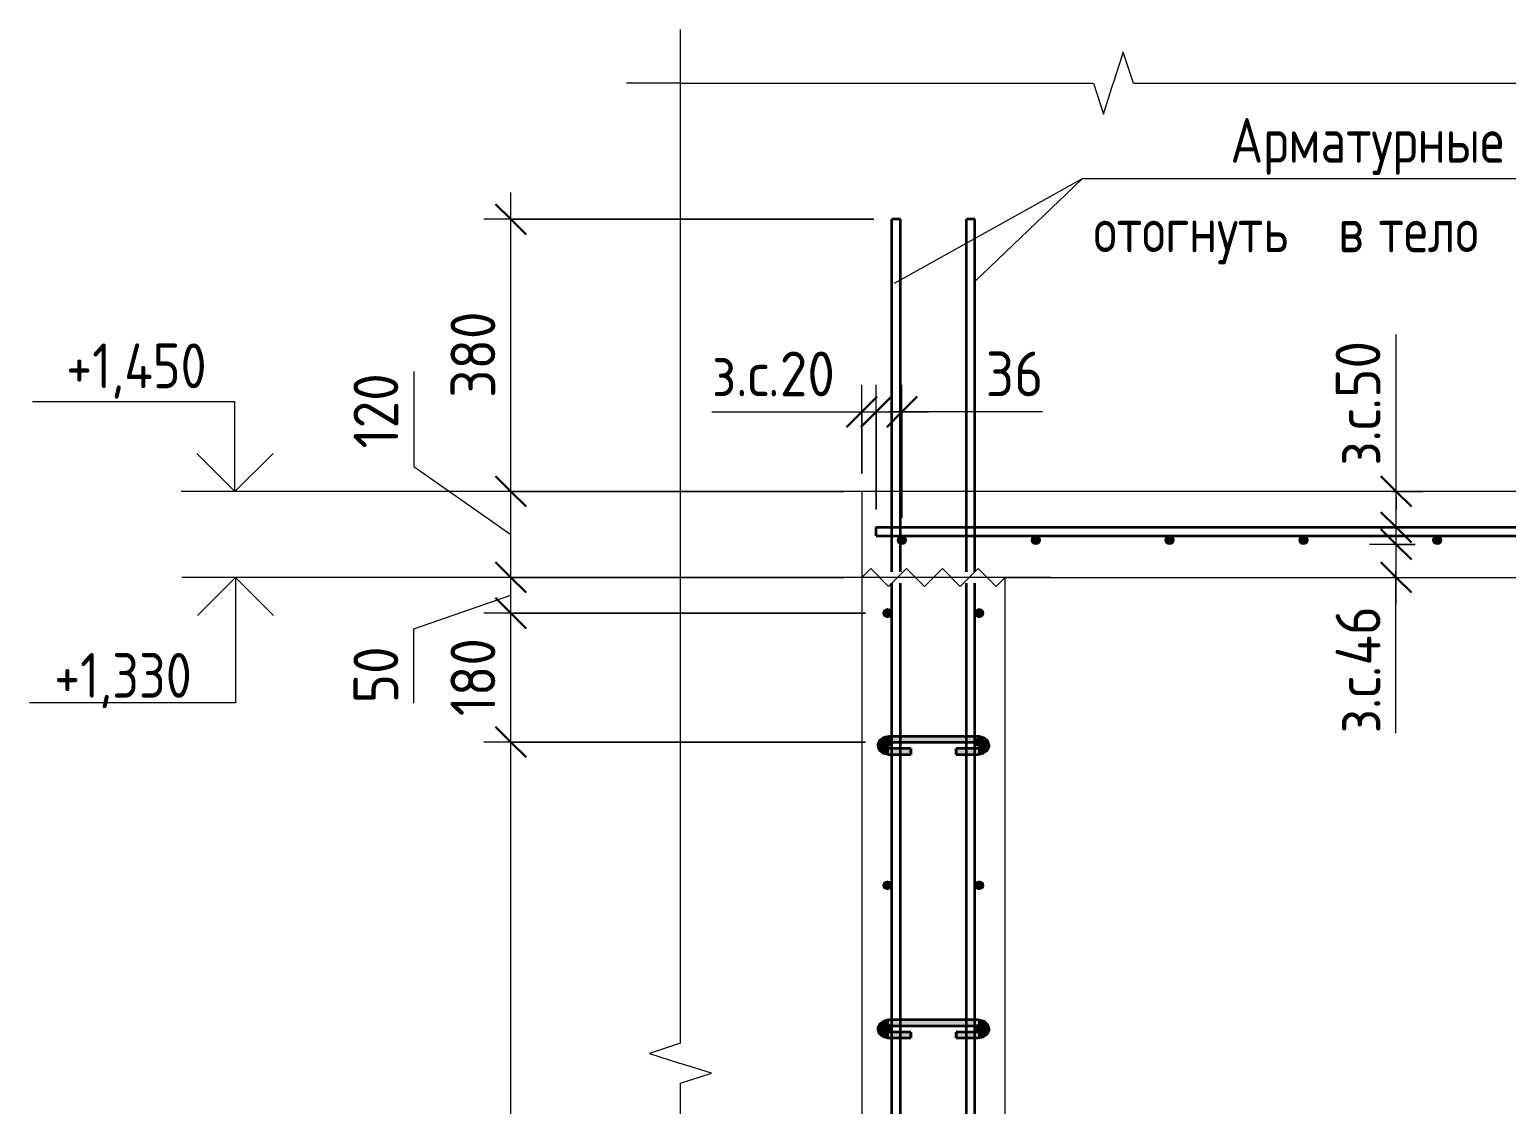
# Model space of a CAD drawing. Header units: millimetres. Extents: x 67134 to 121466, y -4758 to 13821.
# Drawn here: x 108560 to 110622, y 594 to 2095 of the extents above; entities that cross this region are included whole.
import ezdxf

# ---------------------------------------------------------------- set-up
doc = ezdxf.new("R2010")
doc.units = ezdxf.units.MM
for name, color, linetype, lineweight in [('AA_Dim', 7, 'Continuous', 9), ('AA_Dim-25', 7, 'Continuous', 9), ('AA_Oformlenie', 7, 'Continuous', 9), ('AA_Vinoska', 7, 'Continuous', 9), ('AA_Visotnaya otmetka', 7, 'Continuous', 9), ('AF_Perekritie_Опалубка', 253, 'Continuous', 20), ('AF_Stena_Опалубка', 253, 'Continuous', 20), ('KR_Armatura', 7, 'Continuous', 20), ('KR_Armatura_Tonkie', 7, 'Continuous', 20)]:
    doc.layers.add(name, color=color, linetype=linetype, lineweight=lineweight)
doc.styles.add('GOST Common_1', font='GOST Common.ttf', dxfattribs={"width": 0.85, "height": 62.5})
doc.styles.add('ISOCPEUR_6', font='isocpeur.ttf', dxfattribs={"width": 0.85, "height": 62.5})
doc.styles.add('ISOCPEUR_7', font='isocpeur.ttf', dxfattribs={"width": 0.9, "height": 62.5})
doc.dimstyles.new('00_Точн_3_знака__прозр__2', dxfattribs={"dimscale": 304.8, "dimtxt": 62.248823, "dimasz": 0.139436, "dimexe": 0.123031, "dimexo": 0.082021, "dimgap": 0.008202, "dimtad": 1, "dimdec": 3, "dimrnd": 0.001, "dimdsep": 46, "dimtxsty": 'ISOCPEUR_7', "dimblk1": 'OBLIQUE', "dimblk2": 'OBLIQUE', "dimsah": 1, "dimcen": 0.09, "dimdle": 0.123031, "dimazin": 0, "dimtfac": 1, "dimtdec": 4, "dimtix": 1, "dimtmove": 1, "dimatfit": 3, "dimfxl": 1, "dimtvp": 1, "dimtolj": 1, "dimtzin": 0, "dimlwd": 18, "dimlwe": 18, "dimarcsym": 2})
doc.dimstyles.new('00_Точн_3_знака__прозр__3', dxfattribs={"dimscale": 304.8, "dimtxt": 62.248823, "dimasz": 0.139436, "dimexe": 0.123031, "dimexo": 0.082021, "dimgap": 0.008202, "dimtad": 1, "dimdec": 3, "dimrnd": 0.001, "dimdsep": 46, "dimtxsty": 'ISOCPEUR_7', "dimblk1": 'OBLIQUE', "dimblk2": 'OBLIQUE', "dimsah": 1, "dimcen": 0.09, "dimdle": 0.123031, "dimazin": 0, "dimtfac": 1, "dimtdec": 4, "dimtix": 1, "dimtmove": 0, "dimatfit": 3, "dimfxl": 1, "dimtvp": 1, "dimtolj": 1, "dimtzin": 0, "dimlwd": 18, "dimlwe": 18, "dimarcsym": 2})

# ---------------------------------------------------------------- blocks, each defined once
blk = doc.blocks.new('261_Шпилька массив _НесАрм_РабПлоск_ - 8 А240-4166799-2-2 Армирование')
at = {"layer": 'KR_Armatura_Tonkie', "lineweight": 35}
for points in [[(-11581.8, 1084.1), (-11581.8, 1090.9), (-11588, 1092.4), (-11589.4, 1094.1), (-11589.8, 1095.4), (-11588.8, 1098.2), (-11585.8, 1100.3), (-11581.8, 1101.1), (-11581.8, 1107.9), (-11587.9, 1106.9), (-11590.7, 1105.6), (-11593.8, 1103.1), (-11596.6, 1099.7), (-11597.8, 1095.4), (-11596.4, 1090.8), (-11593.2, 1087.4), (-11587.7, 1084.9), (-11585.7, 1084.6)], [(-11578, 1101.1), (-11458, 1101.1), (-11458, 1107.9), (-11581.8, 1107.8), (-11581.8, 1101.1), (-11578.1, 1101.1)], [(-11460.5, 1099.9), (-11458, 1100), (-11458, 1101.1), (-11581.8, 1101.1), (-11581.8, 1099.9), (-11462, 1099.9)], [(-11458, 1084.1), (-11451.9, 1085), (-11446.7, 1087.4), (-11443.2, 1091.1), (-11442, 1095.4), (-11443.2, 1099.7), (-11445.6, 1103.3), (-11450.5, 1106.4), (-11458, 1107.8), (-11458, 1101.1), (-11454, 1100.3), (-11451.1, 1098.2), (-11450.1, 1095.2), (-11450.6, 1093.8), (-11452.5, 1092.2), (-11458, 1090.8), (-11458, 1084.9)], [(-11551.5, 1084.1), (-11551.5, 1090.9), (-11581.8, 1090.8), (-11581.8, 1084.1), (-11566, 1084.1)], [(-11566, 1082.9), (-11551.5, 1083.1), (-11551.5, 1084.1), (-11581.8, 1084.1), (-11581.8, 1082.9), (-11573.7, 1082.9)], [(-11460.5, 1084.1), (-11458, 1084.1), (-11458, 1090.9), (-11488.3, 1090.8), (-11488.3, 1084.1), (-11462, 1084.1)], [(-11460.5, 1082.9), (-11458, 1083.1), (-11458, 1084.1), (-11488.3, 1084.1), (-11488.3, 1082.9), (-11462, 1082.9)], [(-11581.8, 688.2), (-11581.8, 695), (-11588, 696.5), (-11589.4, 698.2), (-11589.8, 699.5), (-11588.8, 702.3), (-11585.8, 704.4), (-11581.8, 705.2), (-11581.8, 712), (-11588.4, 710.8), (-11590.7, 709.7), (-11594.3, 706.6), (-11596.6, 703.8), (-11597.8, 699.5), (-11596.4, 694.9), (-11593.2, 691.5), (-11587.7, 689), (-11585.7, 688.7)], [(-11458, 705.2), (-11458, 712), (-11581.8, 711.9), (-11581.8, 705.2), (-11460.5, 705.2)], [(-11551.1, 704), (-11458, 704.1), (-11458, 705.2), (-11581.8, 705.2), (-11581.8, 704), (-11566, 704)], [(-11458, 688.2), (-11451.9, 689.1), (-11446.7, 691.5), (-11443.2, 695.2), (-11442, 699.5), (-11443.2, 703.8), (-11445.6, 707.4), (-11450.5, 710.5), (-11458, 711.9), (-11458, 705.2), (-11454, 704.4), (-11451.1, 702.3), (-11450.1, 699.3), (-11450.6, 697.9), (-11452.5, 696.3), (-11458, 694.9), (-11458, 689)], [(-11551.5, 688.2), (-11551.5, 695), (-11581.8, 694.9), (-11581.8, 688.2), (-11566, 688.2)], [(-11578, 687), (-11551.5, 687.2), (-11551.5, 688.2), (-11581.8, 688.2), (-11581.8, 687)], [(-11458, 688.2), (-11458, 695), (-11488.3, 694.9), (-11488.3, 688.2), (-11460.5, 688.2)], [(-11462, 687), (-11458, 687.2), (-11458, 688.2), (-11488.3, 688.2), (-11488.3, 687), (-11474, 687)]]:
    blk.add_hatch(color=256, dxfattribs=at).paths.add_polyline_path(points)
h = blk.add_hatch(color=256, dxfattribs=at)
h.paths.add_polyline_path([(-11581.8, 1082.9), (-11581.8, 1084.1), (-11588, 1085), (-11593.2, 1087.4), (-11593.8, 1087.8), (-11589.4, 1084.6), (-11587.9, 1083.9), (-11585.3, 1083.5)])
h.paths.add_polyline_path([(-11589.3, 1096.9), (-11588, 1098.4), (-11581.8, 1100), (-11581.8, 1101.1), (-11585.8, 1100.3), (-11588.8, 1098.2), (-11589, 1097.6)])
h = blk.add_hatch(color=256, dxfattribs=at)
h.paths.add_polyline_path([(-11458, 1082.9), (-11450.5, 1084.4), (-11445.6, 1087.5), (-11443.9, 1090.4), (-11446.7, 1087.4), (-11452.1, 1084.9), (-11458, 1084.1), (-11458, 1083.1)])
h.paths.add_polyline_path([(-11450.8, 1097.3), (-11451.1, 1098.2), (-11454.6, 1100.4), (-11458, 1101.1), (-11458, 1099.9), (-11457.4, 1099.8), (-11451.1, 1097.4)])
h = blk.add_hatch(color=256, dxfattribs=at)
h.paths.add_polyline_path([(-11581.8, 687), (-11581.8, 688.2), (-11588, 689.1), (-11593.2, 691.5), (-11593.8, 691.9), (-11589.4, 688.7), (-11587.9, 688), (-11584.6, 687.4)])
h.paths.add_polyline_path([(-11589.3, 701), (-11588, 702.6), (-11581.8, 704.1), (-11581.8, 705.2), (-11585.8, 704.4), (-11588.8, 702.3), (-11589, 701.7)])
h = blk.add_hatch(color=256, dxfattribs=at)
h.paths.add_polyline_path([(-11458, 687), (-11450.5, 688.5), (-11445.6, 691.6), (-11443.2, 695.2), (-11446.7, 691.5), (-11451.9, 689.1), (-11458, 688.2), (-11458, 687.2)])
h.paths.add_polyline_path([(-11450.8, 701.4), (-11451.1, 702.3), (-11454.6, 704.5), (-11458, 705.2), (-11458, 704), (-11457.4, 703.9), (-11451.1, 701.5)])
for p, q in [((-11578, 1107.9), (-11581.8, 1107.9)), ((-11581.8, 1099.9), (-11578, 1099.9)), ((-11566, 1107.9), (-11578, 1107.9)), ((-11578, 1099.9), (-11566, 1099.9)), ((-11474, 1107.9), (-11566, 1107.9)), ((-11566, 1099.9), (-11474, 1099.9)), ((-11462, 1107.9), (-11474, 1107.9)), ((-11474, 1099.9), (-11462, 1099.9)), ((-11458, 1107.9), (-11462, 1107.9)), ((-11462, 1099.9), (-11458, 1099.9)), ((-11578, 1090.9), (-11581.8, 1090.9)), ((-11581.8, 1082.9), (-11578, 1082.9)), ((-11566, 1090.9), (-11578, 1090.9)), ((-11578, 1082.9), (-11566, 1082.9)), ((-11551.5, 1090.9), (-11566, 1090.9)), ((-11566, 1082.9), (-11551.5, 1082.9)), ((-11551.5, 1090.9), (-11551.5, 1084.1)), ((-11551.5, 1089.7), (-11551.5, 1090.8)), ((-11551.5, 1083.1), (-11551.5, 1089.7)), ((-11551.5, 1084.1), (-11551.5, 1082.9)), ((-11474, 1090.9), (-11488.3, 1090.9)), ((-11488.3, 1084.1), (-11488.3, 1090.9)), ((-11488.3, 1090.8), (-11488.3, 1089.7)), ((-11488.3, 1089.7), (-11488.3, 1083.1)), ((-11488.3, 1082.9), (-11488.3, 1084.1)), ((-11488.3, 1082.9), (-11474, 1082.9)), ((-11462, 1090.9), (-11474, 1090.9)), ((-11474, 1082.9), (-11462, 1082.9)), ((-11458, 1090.9), (-11462, 1090.9)), ((-11462, 1082.9), (-11458, 1082.9)), ((-11578, 712), (-11581.8, 712)), ((-11581.8, 704), (-11578, 704)), ((-11566, 712), (-11578, 712)), ((-11578, 704), (-11566, 704)), ((-11474, 712), (-11566, 712)), ((-11566, 704), (-11474, 704)), ((-11462, 712), (-11474, 712)), ((-11474, 704), (-11462, 704)), ((-11458, 712), (-11462, 712)), ((-11462, 704), (-11458, 704)), ((-11578, 695), (-11581.8, 695)), ((-11581.8, 687), (-11578, 687)), ((-11566, 695), (-11578, 695)), ((-11578, 687), (-11566, 687)), ((-11551.5, 695), (-11566, 695)), ((-11566, 687), (-11551.5, 687)), ((-11551.5, 695), (-11551.5, 688.2)), ((-11551.5, 693.8), (-11551.5, 694.9)), ((-11551.5, 687.6), (-11551.5, 693.8)), ((-11551.5, 688.2), (-11551.5, 687)), ((-11474, 695), (-11488.3, 695)), ((-11488.3, 688.2), (-11488.3, 695)), ((-11488.3, 694.9), (-11488.3, 693.8)), ((-11488.3, 693.8), (-11488.3, 687.2)), ((-11488.3, 687), (-11488.3, 688.2)), ((-11488.3, 687), (-11474, 687)), ((-11462, 695), (-11474, 695)), ((-11474, 687), (-11462, 687)), ((-11458, 695), (-11462, 695)), ((-11462, 687), (-11458, 687))]:
    blk.add_line(p, q, dxfattribs=at)
at = {"layer": 'KR_Armatura_Tonkie', "lineweight": 35, "flags": 128}
for points in [[(-11581.8, 1107.9), (-11589.4, 1106.4), (-11595, 1102.5), (-11597.7, 1097), (-11597.8, 1095.4)], [(-11597.8, 1095.4), (-11596, 1089.5), (-11591, 1085.1), (-11583.7, 1083), (-11581.8, 1082.9)], [(-11589.8, 1095.4), (-11588.9, 1097.4), (-11585.1, 1099.5), (-11581.8, 1099.9)], [(-11581.8, 1090.9), (-11586.9, 1092), (-11589.5, 1094.2), (-11589.8, 1095.4)], [(-11442, 1095.4), (-11443.9, 1101.3), (-11448.9, 1105.7), (-11456.1, 1107.8), (-11458, 1107.9)], [(-11458, 1099.9), (-11453, 1098.8), (-11450.3, 1096.6), (-11450, 1095.4)], [(-11458, 1082.9), (-11450.4, 1084.4), (-11444.8, 1088.3), (-11442.1, 1093.8), (-11442, 1095.4)], [(-11450, 1095.4), (-11451, 1093.4), (-11454.7, 1091.4), (-11458, 1090.9)], [(-11581.8, 712), (-11589.4, 710.5), (-11595, 706.6), (-11597.7, 701.1), (-11597.8, 699.5)], [(-11589.8, 699.5), (-11588.9, 701.5), (-11585.1, 703.6), (-11581.8, 704)], [(-11442, 699.5), (-11443.9, 705.4), (-11448.9, 709.8), (-11456.1, 711.9), (-11458, 712)], [(-11458, 704), (-11453, 702.9), (-11450.3, 700.7), (-11450, 699.5)], [(-11597.8, 699.5), (-11596, 693.6), (-11591, 689.2), (-11583.7, 687.1), (-11581.8, 687)], [(-11581.8, 695), (-11586.9, 696.1), (-11589.5, 698.3), (-11589.8, 699.5)], [(-11458, 687), (-11450.4, 688.5), (-11444.8, 692.4), (-11442.1, 697.9), (-11442, 699.5)], [(-11450, 699.5), (-11451, 697.5), (-11454.7, 695.5), (-11458, 695)]]:
    blk.add_lwpolyline(points, dxfattribs=at)
blk = doc.blocks.new('011_Прямоугольник обрыва _ЭлУзла_ - 011_Прямоугольник обрыва _ЭлУзла_-4156433-2-2 Армирование')
at = {"layer": 'AA_Oformlenie'}
for p, q in [((-11873.1, 679.5), (-11873.1, 2020)), ((-11873.1, 2020), (-11296.5, 2020)), ((-11240.9, 2020), (-10088.3, 2020)), ((-11873.1, -2057.9), (-11873.1, 623.8))]:
    blk.add_line(p, q, dxfattribs=at)
blk = doc.blocks.new('Последовательность узлов - 3мм масшт20 маскировка-904226-2-2 Армирование')
at = {"layer": 'AA_Oformlenie'}
for p, q in [((-11620, 1330), (-11607.5, 1342.5)), ((-11582.5, 1317.5), (-11607.5, 1342.5)), ((-11570, 1330), (-11557.5, 1342.5)), ((-11532.5, 1317.5), (-11557.5, 1342.5)), ((-11520, 1330), (-11507.5, 1342.5)), ((-11482.5, 1317.5), (-11507.5, 1342.5)), ((-11470, 1330), (-11457.5, 1342.5)), ((-11432.5, 1317.5), (-11457.5, 1342.5)), ((-11570, 1330), (-11582.5, 1317.5)), ((-11520, 1330), (-11532.5, 1317.5)), ((-11470, 1330), (-11482.5, 1317.5)), ((-11420, 1330), (-11432.5, 1317.5))]:
    blk.add_line(p, q, dxfattribs=at)
blk = doc.blocks.new('Высотные отметки - Стрелка вверх-400292-2-2 Армирование')
at = {"layer": 'AA_Vinoska'}
for p, q in [((-12490, -2825), (-12772.5, -2825)), ((-12490, -2950), (-12490, -2825)), ((-12490, -2950), (-12543, -2897)), ((-12490, -2950), (-12436.9, -2897)), ((-12415, -2950), (-12565, -2950))]:
    blk.add_line(p, q, dxfattribs=at)
blk = doc.blocks.new('DIMBLOCK114-2-2 Армирование')
at = {"layer": 'AA_Dim-25', "lineweight": 30}
for p, q in [((109232, 1100), (109210.8, 1121.2)), ((109232, 1100), (109253.3, 1078.8)), ((109232, -2900), (109210.8, -2878.8)), ((109232, -2900), (109253.3, -2921.2))]:
    blk.add_line(p, q, dxfattribs=at)
at = {"layer": 'AA_Dim-25', "lineweight": 18}
for p, q in [((109726.8, 1100), (109194.5, 1100)), ((109232, -2900), (109232, 1100)), ((109232, 1100), (109726.8, 1100)), ((109726.8, -2900), (109194.5, -2900)), ((109232, -2900), (109726.8, -2900))]:
    blk.add_line(p, q, dxfattribs=at)
at = {"layer": 'AA_Dim-25', "color": 0, "lineweight": 18, "insert": (109147.9, -1114.9), "char_height": 62.5, "width": 515.708, "attachment_point": 1, "rotation": 90, "line_spacing_factor": 1.149209, "style": 'ISOCPEUR_7'}
blk.add_mtext('200х19=4000', dxfattribs=at)
blk = doc.blocks.new('_Oblique')
at = {"color": 0, "linetype": 'ByBlock', "lineweight": -2}
blk.add_line((-0.5, -0.5), (0.5, 0.5), dxfattribs=at)
blk = doc.blocks.new('DIMBLOCK115-2-2 Армирование')
at = {"layer": 'AA_Dim-25', "lineweight": 30}
for p, q in [((109232, 1280), (109210.8, 1301.3)), ((109232, 1280), (109253.3, 1258.8)), ((109232, 1100), (109210.8, 1121.2)), ((109232, 1100), (109253.3, 1078.8))]:
    blk.add_line(p, q, dxfattribs=at)
at = {"layer": 'AA_Dim-25', "lineweight": 18}
for p, q in [((109726.8, 1280), (109194.5, 1280)), ((109232, 1100), (109232, 1280)), ((109232, 1280), (109726.8, 1280)), ((109726.8, 1100), (109194.5, 1100)), ((109232, 1100), (109726.8, 1100))]:
    blk.add_line(p, q, dxfattribs=at)
at = {"layer": 'AA_Dim-25', "color": 0, "lineweight": 18, "insert": (109147.9, 1136.1), "char_height": 62.5, "width": 129.286, "attachment_point": 1, "rotation": 90, "line_spacing_factor": 1.149209, "style": 'ISOCPEUR_7'}
blk.add_mtext('180', dxfattribs=at)
blk = doc.blocks.new('DIMBLOCK116-2-2 Армирование')
at = {"layer": 'AA_Dim-25', "lineweight": 30}
for p, q in [((109232, 1330), (109210.8, 1351.3)), ((109232, 1330), (109253.3, 1308.8)), ((109232, 1280), (109210.8, 1301.3)), ((109232, 1280), (109253.3, 1258.8))]:
    blk.add_line(p, q, dxfattribs=at)
at = {"layer": 'AA_Dim-25', "lineweight": 18}
for p, q in [((109696.8, 1330), (109194.5, 1330)), ((109232, 1280), (109232, 1330)), ((109232, 1330), (109696.8, 1330)), ((109096.5, 1258.3), (109232, 1305)), ((109726.8, 1280), (109194.5, 1280)), ((109232, 1280), (109726.8, 1280)), ((109096.5, 1154.2), (109096.5, 1258.3))]:
    blk.add_line(p, q, dxfattribs=at)
at = {"layer": 'AA_Dim-25', "color": 0, "lineweight": 18, "insert": (109012.4, 1154.2), "char_height": 62.5, "width": 94.81, "attachment_point": 1, "rotation": 90, "line_spacing_factor": 1.149209, "style": 'ISOCPEUR_7'}
blk.add_mtext('50', dxfattribs=at)
blk = doc.blocks.new('DIMBLOCK117-2-2 Армирование')
at = {"layer": 'AA_Dim-25', "lineweight": 18}
for p, q in [((109096.5, 1617.6), (109096.5, 1484.9)), ((109096.5, 1484.9), (109232, 1390)), ((109696.8, 1450), (109194.5, 1450)), ((109232, 1330), (109232, 1450)), ((109232, 1450), (109696.8, 1450)), ((109696.8, 1330), (109194.5, 1330)), ((109232, 1330), (109696.8, 1330))]:
    blk.add_line(p, q, dxfattribs=at)
at = {"layer": 'AA_Dim-25', "lineweight": 30}
for p, q in [((109232, 1450), (109210.8, 1471.3)), ((109232, 1450), (109253.3, 1428.8)), ((109232, 1330), (109210.8, 1351.3)), ((109232, 1330), (109253.3, 1308.8))]:
    blk.add_line(p, q, dxfattribs=at)
at = {"layer": 'AA_Dim-25', "color": 0, "lineweight": 18, "insert": (109012.4, 1509.9), "char_height": 62.5, "width": 129.286, "attachment_point": 1, "rotation": 90, "line_spacing_factor": 1.149209, "style": 'ISOCPEUR_7'}
blk.add_mtext('120', dxfattribs=at)
blk = doc.blocks.new('DIMBLOCK118-2-2 Армирование')
at = {"layer": 'AA_Dim-25', "lineweight": 18}
for p, q in [((109232, 1450), (109232, 1867.5)), ((109738.8, 1830), (109194.5, 1830)), ((109232, 1830), (109738.8, 1830)), ((109696.8, 1450), (109194.5, 1450)), ((109232, 1450), (109696.8, 1450))]:
    blk.add_line(p, q, dxfattribs=at)
at = {"layer": 'AA_Dim-25', "lineweight": 30}
for p, q in [((109232, 1830), (109210.8, 1851.3)), ((109232, 1830), (109253.3, 1808.8)), ((109232, 1450), (109210.8, 1471.3)), ((109232, 1450), (109253.3, 1428.8))]:
    blk.add_line(p, q, dxfattribs=at)
at = {"layer": 'AA_Dim-25', "color": 0, "lineweight": 18, "insert": (109147.9, 1580.7), "char_height": 62.5, "width": 142.215, "attachment_point": 1, "rotation": 90, "line_spacing_factor": 1.149209, "style": 'ISOCPEUR_7'}
blk.add_mtext('380', dxfattribs=at)
blk = doc.blocks.new('DIMBLOCK126-2-2 Армирование')
at = {"layer": 'AA_Dim-25', "lineweight": 18}
for p, q in [((110467.8, 1292.5), (110467.8, 1413.5)), ((110494, 1376), (110430.3, 1376)), ((110467.8, 1376), (110494, 1376)), ((110467.4, 1326.4), (110467.8, 1353)), ((110462.7, 1330), (110505.3, 1330)), ((110467.8, 1330), (110462.7, 1330)), ((110467.4, 1112.3), (110467.4, 1326.4))]:
    blk.add_line(p, q, dxfattribs=at)
at = {"layer": 'AA_Dim-25', "lineweight": 30}
for p, q in [((110467.8, 1376), (110446.5, 1397.3)), ((110467.8, 1376), (110489, 1354.8)), ((110467.8, 1330), (110446.5, 1351.3)), ((110467.8, 1330), (110489, 1308.8))]:
    blk.add_line(p, q, dxfattribs=at)
at = {"layer": 'AA_Dim-25', "color": 0, "lineweight": 18, "insert": (110383.2, 1112.3), "char_height": 62.5, "width": 226.969, "attachment_point": 1, "rotation": 90, "line_spacing_factor": 1.149209, "style": 'ISOCPEUR_7'}
blk.add_mtext('з.с.46', dxfattribs=at)
blk = doc.blocks.new('DIMBLOCK127-2-2 Армирование')
at = {"layer": 'AA_Dim-25', "lineweight": 18}
for p, q in [((110467.4, 1669.2), (110467.4, 1461)), ((110467.8, 1362.5), (110467.8, 1487.5)), ((110462.7, 1450), (110505.3, 1450)), ((110467.8, 1450), (110462.7, 1450)), ((110467.4, 1461), (110467.8, 1425)), ((110462.7, 1400), (110505.3, 1400)), ((110467.8, 1400), (110462.7, 1400))]:
    blk.add_line(p, q, dxfattribs=at)
at = {"layer": 'AA_Dim-25', "lineweight": 30}
for p, q in [((110467.8, 1450), (110446.5, 1471.3)), ((110467.8, 1450), (110489, 1428.8)), ((110467.8, 1400), (110446.5, 1421.3)), ((110467.8, 1400), (110489, 1378.8))]:
    blk.add_line(p, q, dxfattribs=at)
at = {"layer": 'AA_Dim-25', "color": 0, "lineweight": 18, "insert": (110383.2, 1486), "char_height": 62.5, "width": 219.786, "attachment_point": 1, "rotation": 90, "line_spacing_factor": 1.149209, "style": 'ISOCPEUR_7'}
blk.add_mtext('з.с.50', dxfattribs=at)
blk = doc.blocks.new('DIMBLOCK128-2-2 Армирование')
at = {"layer": 'AA_Dim-25', "lineweight": 18}
for p, q in [((109721.8, 1475), (109721.8, 1598.7)), ((109741.8, 1425), (109741.8, 1598.7)), ((109512.7, 1561.2), (109720.9, 1561.2)), ((109684.3, 1561.2), (109741.8, 1561.2)), ((109720.9, 1561.2), (109731.8, 1561.2)), ((109721.8, 1561.2), (109721.8, 1475)), ((109741.8, 1561.2), (109741.8, 1425))]:
    blk.add_line(p, q, dxfattribs=at)
at = {"layer": 'AA_Dim-25', "lineweight": 30}
for p, q in [((109721.8, 1561.2), (109743.1, 1582.5)), ((109741.8, 1561.2), (109763.1, 1582.5)), ((109721.8, 1561.2), (109700.6, 1540)), ((109741.8, 1561.2), (109720.6, 1540))]:
    blk.add_line(p, q, dxfattribs=at)
at = {"layer": 'AA_Dim-25', "color": 0, "lineweight": 18, "insert": (109512.7, 1645.4), "char_height": 62.5, "width": 219.786, "attachment_point": 1, "line_spacing_factor": 1.149209, "style": 'ISOCPEUR_7'}
blk.add_mtext('з.с.20', dxfattribs=at)
blk = doc.blocks.new('DIMBLOCK129-2-2 Армирование')
at = {"layer": 'AA_Dim-25', "lineweight": 18}
for p, q in [((109741.8, 1425), (109741.8, 1598.7)), ((109777.8, 1413), (109777.8, 1598.7)), ((109741.8, 1561.2), (109815.3, 1561.2)), ((109741.8, 1561.2), (109741.8, 1425)), ((109869.9, 1561.2), (109759.8, 1561.2)), ((109777.8, 1561.2), (109777.8, 1413)), ((109973.9, 1561.2), (109869.9, 1561.2))]:
    blk.add_line(p, q, dxfattribs=at)
at = {"layer": 'AA_Dim-25', "lineweight": 30}
for p, q in [((109741.8, 1561.2), (109763.1, 1582.5)), ((109777.8, 1561.2), (109799.1, 1582.5)), ((109741.8, 1561.2), (109720.6, 1540)), ((109777.8, 1561.2), (109756.6, 1540))]:
    blk.add_line(p, q, dxfattribs=at)
at = {"layer": 'AA_Dim-25', "color": 0, "lineweight": 18, "insert": (109894.9, 1645.4), "char_height": 62.5, "width": 94.81, "attachment_point": 1, "line_spacing_factor": 1.149209, "style": 'ISOCPEUR_7'}
blk.add_mtext('36', dxfattribs=at)
blk = doc.blocks.new('010_Текст с выноской - Текст 2 строки-4111793-2-2 Армирование')
at = {"layer": 'AA_Vinoska'}
blk.add_line((-11311.8, 1887), (-10186.8, 1887), dxfattribs=at)
blk = doc.blocks.new('Высотные отметки - Стрелка вниз высокая-400290-2-2 Армирование')
at = {"layer": 'AA_Vinoska'}
for p, q in [((-12419, 1330), (-12569, 1330)), ((-12494, 1330), (-12547.1, 1277)), ((-12494, 1330), (-12494, 1155)), ((-12494, 1330), (-12441, 1277)), ((-12494, 1155), (-12781.5, 1155))]:
    blk.add_line(p, q, dxfattribs=at)

msp = doc.modelspace()

# ---------------------------------------------------------------- hatches: boundary and pattern name
at = {"layer": 'KR_Armatura'}
h = msp.add_hatch(color=256, dxfattribs=at)
edge = h.paths.add_edge_path()
edge.add_arc((109777.8028, 1382), 6, 0, 360)
for points in [[(109774.8028, 1376.8038), (109780.8028, 1376.8038), (109783.8028, 1382), (109780.8028, 1387.1962), (109774.8028, 1387.1962), (109771.8028, 1382)], [(109961.6028, 1376.8038), (109967.6028, 1376.8038), (109970.6028, 1382), (109967.6028, 1387.1962), (109961.6028, 1387.1962), (109958.6028, 1382)], [(110148.4028, 1376.8038), (110154.4028, 1376.8038), (110157.4028, 1382), (110154.4028, 1387.1962), (110148.4028, 1387.1962), (110145.4028, 1382)], [(110335.2028, 1376.8038), (110341.2028, 1376.8038), (110344.2028, 1382), (110341.2028, 1387.1962), (110335.2028, 1387.1962), (110332.2028, 1382)], [(110522.0028, 1376.8038), (110528.0028, 1376.8038), (110531.0028, 1382), (110528.0028, 1387.1962), (110522.0028, 1387.1962), (110519.0028, 1382)], [(109754.8028, 1274.8038), (109760.8028, 1274.8038), (109763.8028, 1280), (109760.8028, 1285.1962), (109754.8028, 1285.1962), (109751.8028, 1280)], [(109757.8028, 1274), (109762.9989, 1277), (109762.9989, 1283), (109757.8028, 1286), (109752.6066, 1283), (109752.6066, 1277)], [(109882.8028, 1274.8038), (109888.8028, 1274.8038), (109891.8028, 1280), (109888.8028, 1285.1962), (109882.8028, 1285.1962), (109879.8028, 1280)], [(109885.8028, 1274), (109890.9989, 1277), (109890.9989, 1283), (109885.8028, 1286), (109880.6066, 1283), (109880.6066, 1277)], [(109757.8028, 1094), (109762.9989, 1097), (109762.9989, 1103), (109757.8028, 1106), (109752.6066, 1103), (109752.6066, 1097)], [(109885.8028, 1094), (109890.9989, 1097), (109890.9989, 1103), (109885.8028, 1106), (109880.6066, 1103), (109880.6066, 1097), (109881.343, 1096.5749)], [(109757.8028, 894), (109762.9989, 897), (109762.9989, 903), (109757.8028, 906), (109752.6066, 903), (109752.6066, 897)], [(109885.8028, 894), (109890.9989, 897), (109890.9989, 903), (109885.8028, 906), (109880.6066, 903), (109880.6066, 897)], [(109757.8028, 694), (109762.9989, 697), (109762.9989, 703), (109757.8028, 706), (109752.6066, 703), (109752.6066, 697)], [(109885.8028, 694), (109890.9989, 697), (109890.9989, 703), (109885.8028, 706), (109880.6066, 703), (109880.6066, 697), (109881.343, 696.5749)]]:
    msp.add_hatch(color=256, dxfattribs=at).paths.add_polyline_path(points)
h = msp.add_hatch(color=256, dxfattribs=at)
edge = h.paths.add_edge_path()
edge.add_arc((109964.6028, 1382), 6, 0, 360)
h = msp.add_hatch(color=256, dxfattribs=at)
edge = h.paths.add_edge_path()
edge.add_arc((110151.4028, 1382), 6, 0, 360)
h = msp.add_hatch(color=256, dxfattribs=at)
edge = h.paths.add_edge_path()
edge.add_arc((110338.2028, 1382), 6, 0, 360)
h = msp.add_hatch(color=256, dxfattribs=at)
edge = h.paths.add_edge_path()
edge.add_arc((110525.0028, 1382), 6, 0, 360)
h = msp.add_hatch(color=256, dxfattribs=at)
edge = h.paths.add_edge_path()
edge.add_arc((109757.8028, 1280), 6, 0, 360)
h = msp.add_hatch(color=256, dxfattribs=at)
edge = h.paths.add_edge_path()
edge.add_arc((109757.8028, 1280), 6, 0, 360)
h = msp.add_hatch(color=256, dxfattribs=at)
edge = h.paths.add_edge_path()
edge.add_arc((109885.8028, 1280), 6, 0, 360)
h = msp.add_hatch(color=256, dxfattribs=at)
edge = h.paths.add_edge_path()
edge.add_arc((109885.8028, 1280), 6, 0, 360)
h = msp.add_hatch(color=256, dxfattribs=at)
edge = h.paths.add_edge_path()
edge.add_arc((109757.8028, 1100), 6, 0, 360)
h = msp.add_hatch(color=256, dxfattribs=at)
edge = h.paths.add_edge_path()
edge.add_arc((109885.8028, 1100), 6, 0, 360)
h = msp.add_hatch(color=256, dxfattribs=at)
edge = h.paths.add_edge_path()
edge.add_arc((109757.8028, 900), 6, 0, 360)
h = msp.add_hatch(color=256, dxfattribs=at)
edge = h.paths.add_edge_path()
edge.add_arc((109885.8028, 900), 6, 0, 360)
h = msp.add_hatch(color=256, dxfattribs=at)
edge = h.paths.add_edge_path()
edge.add_arc((109757.8028, 700), 6, 0, 360)
h = msp.add_hatch(color=256, dxfattribs=at)
edge = h.paths.add_edge_path()
edge.add_arc((109885.8028, 700), 6, 0, 360)

# ---------------------------------------------------------------- linework, layer by layer
at = {"layer": 'AA_Vinoska'}
for p, q in [((109468.6618, 2020), (109468.6618, 2095)), ((110086.8371, 2063.3251), (110072.76, 2020)), ((110100.9143, 2020), (110086.8371, 2063.3251)), ((109468.6618, 2020), (109393.6618, 2020)), ((110045.26, 2020), (110059.01, 1976.6987)), ((110059.01, 1976.6987), (110072.76, 2020)), ((109767.6843, 1740.7081), (110029.9559, 1886.9714)), ((109878.9564, 1742.5388), (110029.9559, 1886.9714)), ((109468.6618, 679.4661), (109425.3367, 665.3889)), ((109425.3367, 665.3889), (109468.6618, 651.3117)), ((109511.9631, 637.5617), (109468.6618, 651.3117)), ((109468.6618, 623.8117), (109511.9631, 637.5617))]:
    msp.add_line(p, q, dxfattribs=at)
at = {"layer": 'AA_Visotnaya otmetka'}
for p, q in [((110288.5689, 1450), (108847.017, 1450)), ((110288.5689, 1450), (110288.5689, 1450)), ((109985.4956, 1330), (108847.7542, 1330)), ((109985.4956, 1330), (109985.4956, 1330))]:
    msp.add_line(p, q, dxfattribs=at)
at = {"layer": 'AF_Perekritie_Опалубка'}
for p, q in [((109763.8028, 1450), (109721.8028, 1450)), ((109721.8028, 1450), (109721.8028, 1330)), ((109775.8028, 1450), (109763.8028, 1450)), ((109867.8028, 1450), (109775.8028, 1450)), ((109879.8028, 1450), (109867.8028, 1450)), ((111711.8028, 1450), (109879.8028, 1450)), ((109921.8028, 1330), (111711.8028, 1330))]:
    msp.add_line(p, q, dxfattribs=at)
at = {"layer": 'AF_Stena_Опалубка'}
for p, q in [((109721.8028, 1330), (109721.8028, -2950)), ((109921.8028, -2950), (109921.8028, 1330))]:
    msp.add_line(p, q, dxfattribs=at)
at = {"layer": 'KR_Armatura'}
for p, q in [((109774.8028, 1387.1962), (109771.8028, 1382)), ((109771.8028, 1382), (109774.8028, 1376.8038)), ((109780.8028, 1387.1962), (109774.8028, 1387.1962)), ((109783.8028, 1382), (109780.8028, 1387.1962)), ((109780.8028, 1376.8038), (109783.8028, 1382)), ((109961.6028, 1387.1962), (109958.6028, 1382)), ((109958.6028, 1382), (109961.6028, 1376.8038)), ((109967.6028, 1387.1962), (109961.6028, 1387.1962)), ((109970.6028, 1382), (109967.6028, 1387.1962)), ((109967.6028, 1376.8038), (109970.6028, 1382)), ((110148.4028, 1387.1962), (110145.4028, 1382)), ((110145.4028, 1382), (110148.4028, 1376.8038)), ((110154.4028, 1387.1962), (110148.4028, 1387.1962)), ((110157.4028, 1382), (110154.4028, 1387.1962)), ((110154.4028, 1376.8038), (110157.4028, 1382)), ((110335.2028, 1387.1962), (110332.2028, 1382)), ((110332.2028, 1382), (110335.2028, 1376.8038)), ((110341.2028, 1387.1962), (110335.2028, 1387.1962)), ((110344.2028, 1382), (110341.2028, 1387.1962)), ((110341.2028, 1376.8038), (110344.2028, 1382)), ((110522.0028, 1387.1962), (110519.0028, 1382)), ((110519.0028, 1382), (110522.0028, 1376.8038)), ((110528.0028, 1387.1962), (110522.0028, 1387.1962)), ((110531.0028, 1382), (110528.0028, 1387.1962)), ((110528.0028, 1376.8038), (110531.0028, 1382)), ((109774.8028, 1376.8038), (109780.8028, 1376.8038)), ((109961.6028, 1376.8038), (109967.6028, 1376.8038)), ((110148.4028, 1376.8038), (110154.4028, 1376.8038)), ((110335.2028, 1376.8038), (110341.2028, 1376.8038)), ((110522.0028, 1376.8038), (110528.0028, 1376.8038)), ((109754.8028, 1285.1962), (109751.8028, 1280)), ((109751.8028, 1280), (109754.8028, 1274.8038)), ((109757.8028, 1286), (109752.6066, 1283)), ((109752.6066, 1283), (109752.6066, 1277)), ((109760.8028, 1285.1962), (109754.8028, 1285.1962)), ((109762.9989, 1283), (109757.8028, 1286)), ((109763.8028, 1280), (109760.8028, 1285.1962)), ((109760.8028, 1274.8038), (109763.8028, 1280)), ((109762.9989, 1277), (109762.9989, 1283)), ((109882.8028, 1285.1962), (109879.8028, 1280)), ((109879.8028, 1280), (109882.8028, 1274.8038)), ((109885.8028, 1286), (109880.6066, 1283)), ((109880.6066, 1283), (109880.6066, 1277)), ((109888.8028, 1285.1962), (109882.8028, 1285.1962)), ((109890.9989, 1283), (109885.8028, 1286)), ((109891.8028, 1280), (109888.8028, 1285.1962)), ((109888.8028, 1274.8038), (109891.8028, 1280)), ((109890.9989, 1277), (109890.9989, 1283)), ((109752.6066, 1277), (109757.8028, 1274)), ((109754.8028, 1274.8038), (109760.8028, 1274.8038)), ((109757.8028, 1274), (109762.9989, 1277)), ((109880.6066, 1277), (109885.8028, 1274)), ((109882.8028, 1274.8038), (109888.8028, 1274.8038)), ((109885.8028, 1274), (109890.9989, 1277)), ((109757.8028, 1106), (109752.6066, 1103)), ((109752.6066, 1103), (109752.6066, 1097)), ((109752.6066, 1097), (109757.8028, 1094)), ((109762.9989, 1103), (109757.8028, 1106)), ((109757.8028, 1094), (109762.9989, 1097)), ((109762.9989, 1097), (109762.9989, 1103)), ((109885.8028, 1106), (109880.6066, 1103)), ((109880.6066, 1103), (109880.6066, 1097)), ((109880.6066, 1097), (109881.343, 1096.5749)), ((109881.343, 1096.5749), (109885.8028, 1094)), ((109890.9989, 1103), (109885.8028, 1106)), ((109885.8028, 1094), (109890.9989, 1097)), ((109890.9989, 1097), (109890.9989, 1103)), ((109757.8028, 906), (109752.6066, 903)), ((109752.6066, 903), (109752.6066, 897)), ((109752.6066, 897), (109757.8028, 894)), ((109762.9989, 903), (109757.8028, 906)), ((109757.8028, 894), (109762.9989, 897)), ((109762.9989, 897), (109762.9989, 903)), ((109885.8028, 906), (109880.6066, 903)), ((109880.6066, 903), (109880.6066, 897)), ((109880.6066, 897), (109885.8028, 894)), ((109890.9989, 903), (109885.8028, 906)), ((109885.8028, 894), (109890.9989, 897)), ((109890.9989, 897), (109890.9989, 903)), ((109757.8028, 706), (109752.6066, 703)), ((109752.6066, 703), (109752.6066, 697)), ((109762.9989, 703), (109757.8028, 706)), ((109762.9989, 697), (109762.9989, 703)), ((109885.8028, 706), (109880.6066, 703)), ((109880.6066, 703), (109880.6066, 697)), ((109890.9989, 703), (109885.8028, 706)), ((109890.9989, 697), (109890.9989, 703)), ((109752.6066, 697), (109757.8028, 694)), ((109757.8028, 694), (109762.9989, 697)), ((109880.6066, 697), (109881.343, 696.5749)), ((109881.343, 696.5749), (109885.8028, 694)), ((109885.8028, 694), (109890.9989, 697))]:
    msp.add_line(p, q, dxfattribs=at)
for centre in [(109777.8028, 1382), (109964.6028, 1382), (110151.4028, 1382), (110338.2028, 1382), (110525.0028, 1382), (109757.8028, 1280), (109757.8028, 1280), (109885.8028, 1280), (109885.8028, 1280), (109757.8028, 1100), (109885.8028, 1100), (109757.8028, 900), (109885.8028, 900), (109757.8028, 700), (109885.8028, 700)]:
    msp.add_circle(centre, 6, dxfattribs=at)
at = {"layer": 'KR_Armatura_Tonkie', "lineweight": 35}
for p, q in [((109775.8028, 1830), (109763.8028, 1830)), ((109763.8028, 1338), (109763.8028, 1830)), ((109775.8028, 1338), (109775.8028, 1830)), ((109879.8028, 1830), (109867.8028, 1830)), ((109867.8028, 1338), (109867.8028, 1830)), ((109879.8028, 1338), (109879.8028, 1830)), ((109741.8028, 1400), (111681.8028, 1400)), ((109741.8028, 1388), (109741.8028, 1400)), ((109741.8028, 1388), (111681.8028, 1388)), ((109763.8028, -2950), (109763.8028, 1322)), ((109775.8028, -2950), (109775.8028, 1322)), ((109867.8028, -2950), (109867.8028, 1322)), ((109879.8028, -2950), (109879.8028, 1322))]:
    msp.add_line(p, q, dxfattribs=at)

# ---------------------------------------------------------------- block references
at = {"layer": 'AA_Oformlenie'}
for name in ['011_Прямоугольник обрыва _ЭлУзла_ - 011_Прямоугольник обрыва _ЭлУзла_-4156433-2-2 Армирование', 'Последовательность узлов - 3мм масшт20 маскировка-904226-2-2 Армирование']:
    msp.add_blockref(name, (121341.8028, 0), dxfattribs=at)
at = {"layer": 'AA_Vinoska'}
for name in ['010_Текст с выноской - Текст 2 строки-4111793-2-2 Армирование', 'Высотные отметки - Стрелка вниз высокая-400290-2-2 Армирование']:
    msp.add_blockref(name, (121341.8028, 0), dxfattribs=at)
at = {"layer": 'AA_Visotnaya otmetka'}
msp.add_blockref('Высотные отметки - Стрелка вверх-400292-2-2 Армирование', (121336.9745, 4400), dxfattribs=at)
at = {"layer": 'KR_Armatura_Tonkie', "lineweight": 35}
msp.add_blockref('261_Шпилька массив _НесАрм_РабПлоск_ - 8 А240-4166799-2-2 Армирование', (121341.8028, 0), dxfattribs=at)

# ---------------------------------------------------------------- texts
at = {"layer": 'AA_Vinoska', "char_height": 62.5, "attachment_point": 1, "style": 'GOST Common_1'}
for s, insert, width in [('Арматурные', (110236.4192, 1971.529), 499.15068), ('\\fGOST Common|b0|i0|c204|p34|;\\W.85; ', (110368.5633, 1846.529), 22.146617), ('\\fGOST Common|b0|i0|c204|p34|;\\W.85; ', (110424.7872, 1846.529), 22.146617), ('\\fGOST Common|b0|i0|c204|p34|;\\W.85; ', (110604.7039, 1846.529), 22.146617), ('отогнуть', (110045.2755, 1846.529), 391.824766), ('\\fGOST Common|b0|i0|c204|p34|;\\W.85;в', (110386.836, 1846.529), 45.99682), ('тело', (110443.06, 1846.529), 195.912383)]:
    msp.add_mtext(s, dxfattribs=dict(at, insert=insert, width=width))
at = {"layer": 'AA_Visotnaya otmetka', "char_height": 62.5, "attachment_point": 1, "line_spacing_factor": 1.149209, "style": 'ISOCPEUR_6'}
for s, insert, width in [('+1,450', (108611.4816, 1656.6535), 235.285084), ('+1,330', (108594.7086, 1224.4442), 229.30959)]:
    msp.add_mtext(s, dxfattribs=dict(at, insert=insert, width=width))

# ---------------------------------------------------------------- dimensions: what is measured, and where the dimension line sits
at = {"layer": 'AA_Dim', "lineweight": 18}
for base, p1, p2, override, picture, middle in [((109232.0394, 1830), (109721.8028, 1450), (109763.8028, 1830), {"dimpost": '<>', "dimfxl": 382.314007}, 'DIMBLOCK118-2-2 Армирование', (109198.2894, 1640)), ((109232.0394, 1280), (109751.8028, 1100), (109751.8028, 1280), {"dimpost": '<>', "dimfxl": 180}, 'DIMBLOCK115-2-2 Армирование', (109198.2894, 1190)), ((109232.0394, 1100), (109751.8028, -2900), (109751.8028, 1100), {"dimpost": '200х19=<>', "dimfxl": 4000}, 'DIMBLOCK114-2-2 Армирование', (109198.2894, -900))]:
    dim = msp.add_linear_dim(base=base, p1=p1, p2=p2, angle=90, dimstyle='00_Точн_3_знака__прозр__3', override=override, dxfattribs=at)
    dim.commit()
    dim.dimension.update_dxf_attribs({"geometry": picture, "text_midpoint": middle})
for base, p1, p2, override, picture, middle in [((110467.7931, 1450), (110437.7411, 1400), (110437.7411, 1450), {"dimpost": 'з.с.<>', "dimfxl": 50}, 'DIMBLOCK127-2-2 Армирование', (110424.9096, 1595.9228)), ((109232.0394, 1450), (109721.8028, 1330), (109721.8028, 1450), {"dimpost": '<>', "dimfxl": 120}, 'DIMBLOCK117-2-2 Армирование', (109054.0366, 1574.5204)), ((110467.7931, 1376), (110437.7411, 1330), (110519.0028, 1376), {"dimpost": 'з.с.<>', "dimfxl": 93.378061}, 'DIMBLOCK126-2-2 Армирование', (110424.9096, 1225.7427)), ((109232.0394, 1330), (109751.8028, 1280), (109721.8028, 1330), {"dimpost": '<>', "dimfxl": 58.309519}, 'DIMBLOCK116-2-2 Армирование', (109054.0366, 1201.6529))]:
    dim = msp.add_linear_dim(base=base, p1=p1, p2=p2, angle=90, dimstyle='00_Точн_3_знака__прозр__2', override=override, dxfattribs=at)
    dim.commit()
    dim.dimension.update_dxf_attribs({"geometry": picture, "text_midpoint": middle, "dimtype": 160, "text_rotation": 90})
for base, p1, p2, override, picture, middle in [((109741.8028, 1561.2165), (109721.8028, 1450), (109741.8028, 1400), {"dimpost": 'з.с.<>', "dimfxl": 53.851648}, 'DIMBLOCK128-2-2 Армирование', (109622.6179, 1603.7222)), ((109777.8028, 1561.2165), (109741.8028, 1400), (109777.8028, 1388), {"dimpost": '<>', "dimfxl": 37.947332}, 'DIMBLOCK129-2-2 Армирование', (109942.2916, 1603.7222))]:
    dim = msp.add_linear_dim(base=base, p1=p1, p2=p2, dimstyle='00_Точн_3_знака__прозр__2', override=override, dxfattribs=at)
    dim.commit()
    dim.dimension.update_dxf_attribs({"geometry": picture, "text_midpoint": middle, "dimtype": 160})

doc.saveas('drawing.dxf')
